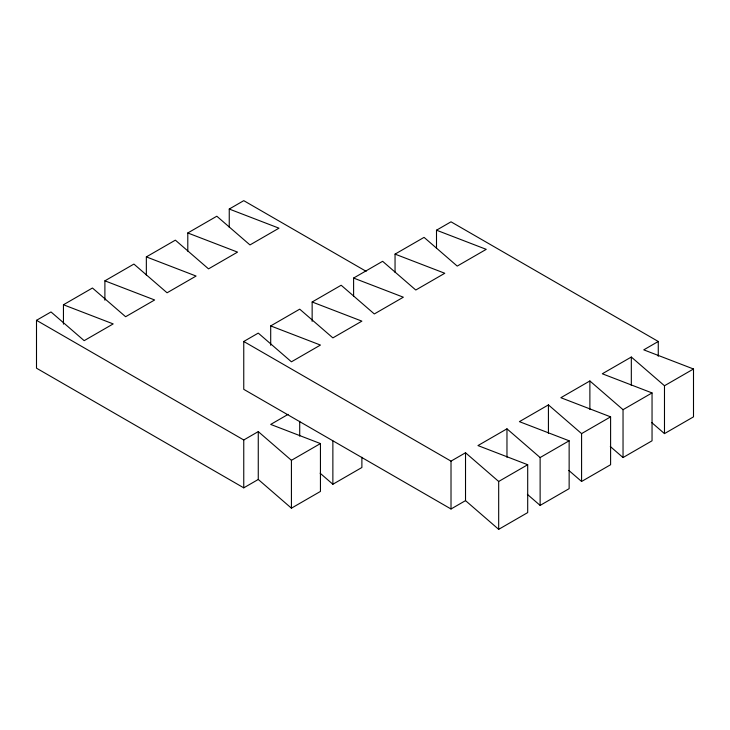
<?xml version="1.0" encoding="UTF-8"?>
<svg xmlns="http://www.w3.org/2000/svg" width="730" height="730" viewBox="0 0 730 730"><rect width="100%" height="100%" fill="white"/><g stroke="black" fill="none" stroke-linecap="round" stroke-linejoin="round"><path stroke-width="1.09" d="M36.5 320.315L243.756 439.98L258.265 431.603L258.265 479.464L243.756 487.841L36.5 368.185L36.5 320.315L51.009 311.947L84.169 340.664L113.187 323.91L63.446 304.766L63.446 324.138M63.446 304.766L92.454 288.012L125.624 316.729L154.632 299.975L104.892 280.831L104.892 300.203M104.892 280.831L133.909 264.077L167.07 292.794L196.087 276.049L146.347 256.896L146.347 275.137M146.347 256.896L175.364 240.152L208.525 268.868L237.542 252.115L187.793 232.97L187.793 251.202M187.793 232.97L216.81 216.217L249.97 244.933L278.988 228.18L229.247 209.036L229.247 227.267M229.247 209.036L243.756 200.659L366.132 271.314M243.756 341.476L451.012 461.132L465.521 452.755L465.521 500.625L451.012 508.992L243.756 389.336L243.756 341.476L258.265 333.099L291.425 361.815L320.443 345.062L270.702 325.918L270.702 345.29M270.702 325.918L299.711 309.164L332.871 337.89L361.888 321.136L312.148 301.992L312.148 321.364M312.148 301.992L341.166 285.238L374.326 313.955L403.343 297.201L353.603 278.057L353.603 296.289M353.603 278.057L382.62 261.303L415.781 290.02L444.789 273.266L395.049 254.122L395.049 272.363M395.049 254.122L424.066 237.369L457.226 266.094L486.244 249.341L436.503 230.196L436.503 248.428M436.503 230.196L451.012 221.82L658.268 341.476L658.268 356.286M288.113 414.366L270.702 424.422L320.443 443.566L320.443 491.427L291.425 508.18L258.265 479.464M291.425 508.18L291.425 460.32L320.443 443.566M320.123 473.204L332.871 484.255L361.888 467.501L361.888 457.245M658.268 341.476L643.76 349.852L693.5 368.997L693.5 416.857L664.483 433.611L664.483 385.75L631.322 357.034L602.305 373.778L652.045 392.932L652.045 440.792L623.037 457.546L623.037 409.676L589.877 380.96L560.859 397.713L610.599 416.857L610.599 464.727L581.582 481.471L581.582 433.611L548.422 404.894L519.404 421.648L569.144 440.792L569.144 488.653L540.127 505.406L540.127 457.546L506.967 428.829L477.958 445.574L527.699 464.727L527.699 512.588L498.681 529.341L465.521 500.625M498.681 529.341L498.681 481.471L527.699 464.727M540.127 457.546L569.144 440.792M581.582 433.611L610.599 416.857M623.037 409.676L652.045 392.932M664.483 385.75L693.5 368.997M651.726 422.57L664.483 433.611M610.28 446.495L623.037 457.546M568.825 470.43L581.582 481.471M527.379 494.365L540.127 505.406M465.521 452.755L498.681 481.471M258.265 431.603L291.425 460.32M631.322 357.034L631.322 385.522M589.877 380.96L589.877 409.457M548.422 404.894L548.422 433.383M506.967 428.829L506.967 457.318M451.012 461.132L451.012 508.992M332.871 440.947L332.871 484.255M299.711 421.347L299.711 436.157M243.756 439.98L243.756 487.841"/></g></svg>
